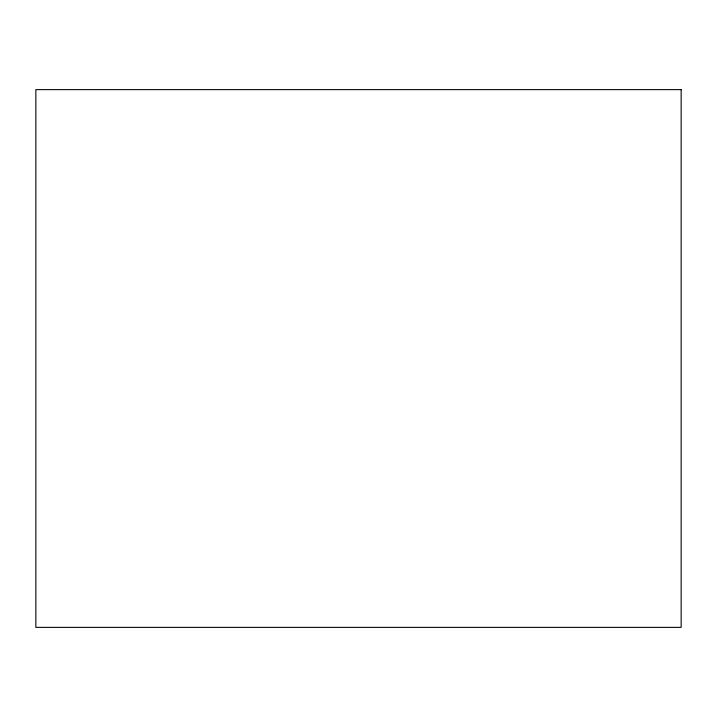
<?xml version="1.0" encoding="UTF-8"?>
<svg xmlns="http://www.w3.org/2000/svg" width="717" height="717" viewBox="0 0 717 717"><rect width="100%" height="100%" fill="white"/><g stroke="black" fill="none" stroke-linecap="round" stroke-linejoin="round"><path stroke-width="1.08" d="M681.15 89.625L35.85 89.625L35.85 627.375L681.15 627.375L681.15 89.625"/></g></svg>
